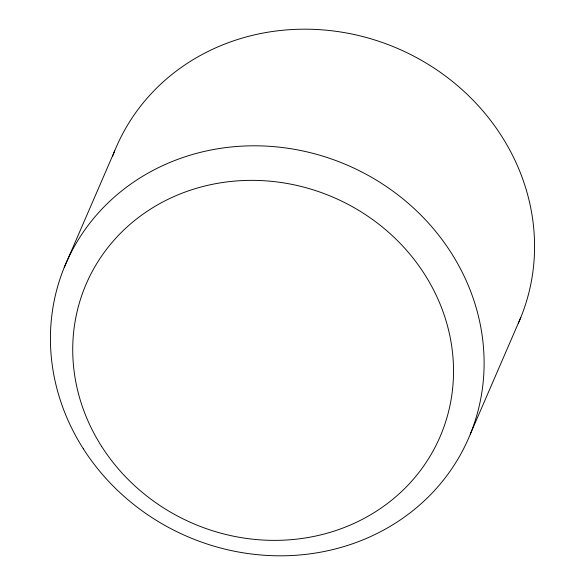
<?xml version="1.0" encoding="UTF-8"?>
<svg xmlns="http://www.w3.org/2000/svg" width="585" height="585" viewBox="0 0 585 585"><rect width="100%" height="100%" fill="white"/><g stroke="black" fill="none" stroke-linecap="round" stroke-linejoin="round"><path stroke-width="0.88" d="M64.204 267.55L114.667 150.93M470.333 434.07L520.796 317.45M112.678 156.027A219.485 202.183 23.4 0 1 394.253 47.041A219.485 202.183 23.4 0 1 518.295 323.322M83.304 448.746A219.485 202.183 23.4 0 0 458.669 457.814A219.485 202.183 23.4 0 0 259.828 145.87A219.485 202.183 23.4 0 0 83.304 448.746M101.6 446.362A192.714 177.526 23.4 0 0 431.189 454.318A192.714 177.526 23.4 0 0 256.596 180.421A192.714 177.526 23.4 0 0 101.6 446.362"/></g></svg>
